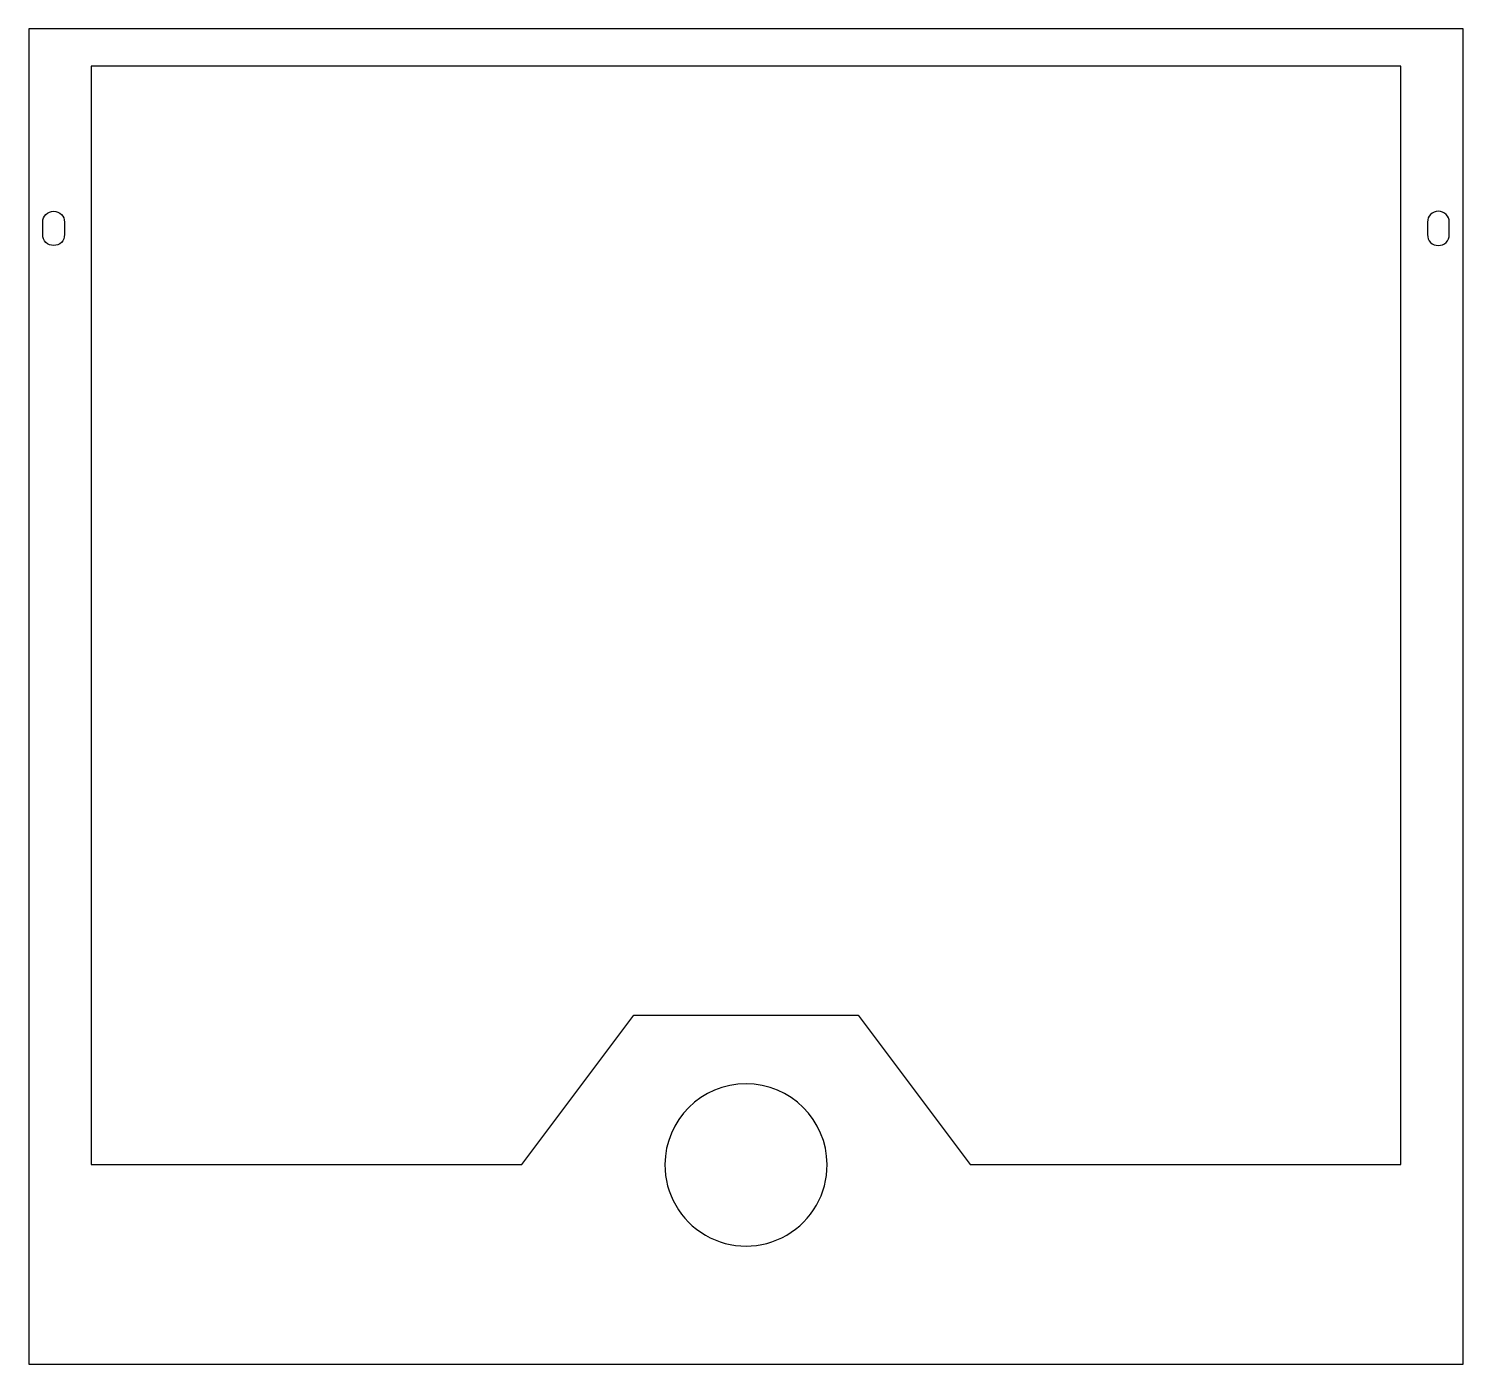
# Model space of a CAD drawing. Header units: inches. Extents: x 8.6 to 37.4, y 6.2 to 32.9.
import ezdxf

# ---------------------------------------------------------------- set-up
doc = ezdxf.new("R2010")
doc.units = ezdxf.units.IN
doc.header["$MEASUREMENT"] = 0
doc.layers.add('sheetmetal', color=254, linetype='Continuous')

msp = doc.modelspace()

# ---------------------------------------------------------------- linework, layer by layer
at = {"elevation": 28.327}
for points in [[(8.888, 28.806), (8.888, 29.056, -1), (9.325, 29.056), (9.325, 28.806, -1)], [(37.075, 28.806), (37.075, 29.056, 1), (36.638, 29.056), (36.638, 28.806, 1)], [(21.357, 10.181, 1.004712), (24.607, 10.181, 0.99531)]]:
    msp.add_lwpolyline(points, format="xyb", close=True, dxfattribs=at)
at = {"layer": 'sheetmetal', "elevation": 28.327}
for points in [[(37.357, 10.181), (37.357, 32.931), (36.107, 32.931), (9.857, 32.931), (8.607, 32.931), (8.607, 10.181), (8.607, 6.181), (37.357, 6.181)], [(25.232, 13.173), (27.476, 10.181), (36.107, 10.181), (36.107, 32.181), (9.857, 32.181), (9.857, 10.181), (18.487, 10.181), (20.732, 13.173)]]:
    msp.add_lwpolyline(points, close=True, dxfattribs=at)

doc.saveas('drawing.dxf')
